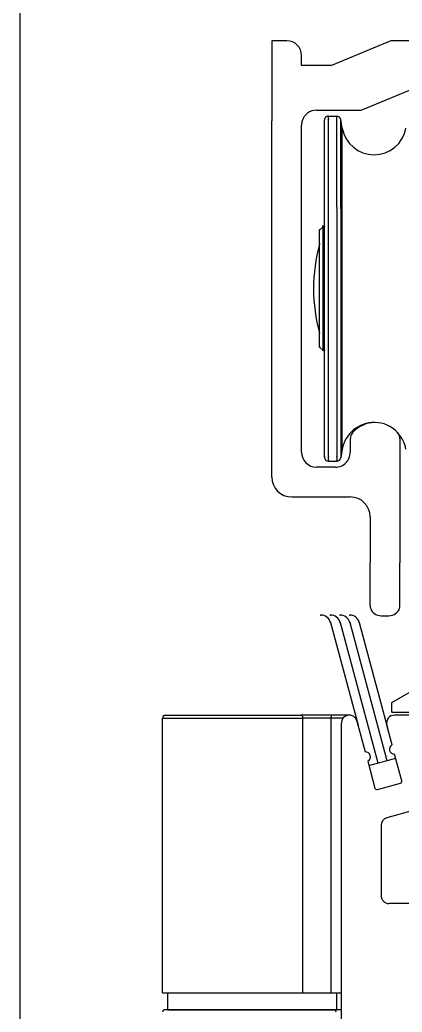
# Model space of a CAD drawing. Header units: millimetres. Extents: x 54215 to 67697, y 23496 to 56611.
# Drawn here: x 59074.1 to 59077.95, y 28720.01 to 28730 of the extents above; entities that cross this region are included whole.
import ezdxf

# ---------------------------------------------------------------- set-up
doc = ezdxf.new("R2010")
doc.units = ezdxf.units.MM
for name, pattern in [('DASHED', [19.05, 12.7, -6.35]), ('HIDDEN', [0.375, 0.25, -0.125]), ('MCLT_DSH1', [0.075, 0.04, -0.035])]:
    doc.linetypes.add(name, pattern=pattern)
doc.layers.add('- 0.25', color=43, linetype='Continuous', lineweight=25)
doc.layers.add('LEGNO', color=3, linetype='Continuous')
doc.layers.add('Object', color=7, linetype='Continuous')

# ---------------------------------------------------------------- blocks, each defined once
blk = doc.blocks.new('Stopper')
blk.add_line((-0.3706, 0), (0.3706, 0))
at = {"layer": 'Object', "color": 7, "linetype": 'Continuous'}
for p, q in [((0.6299, 0.7086), (0.9882, 0.7086)), ((0.5945, 0.6864), (0.5945, 0.1575)), ((1.0079, 0.059), (1.0079, 0.689)), ((-0.292, 0.1575), (0.1059, 0.4691)), ((0.2728, 0.2913), (0.5249, 0.2913)), ((0.2728, 0.2913), (0.2728, 0.1575)), ((0.315, 0.2913), (0.315, 0.1575)), ((-0.5079, 0.0787), (-0.3715, 0.1575)), ((-0.3715, 0.1575), (0.5945, 0.1575)), ((0.561, 0.0394), (0.5631, 0.1575)), ((-0.3504, 0.0161), (-0.3504, 0.1386)), ((-0.5079, 0.0394), (-0.5079, 0.0787)), ((-0.5079, 0.0394), (-0.374, 0.0394)), ((-0.3706, 0), (-0.374, 0.0394)), ((0.3706, 0), (0.374, 0.0394)), ((0.374, 0.0394), (0.9882, 0.0394))]:
    blk.add_line(p, q, dxfattribs=at)
at = {"layer": 'Object', "color": 7, "linetype": 'HIDDEN', "ltscale": 0.5}
for p, q in [((0.64, 0.1575), (0.6496, 0.7086)), ((0.7796, 0.2559), (0.7717, 0.7086)), ((0.8224, 0.2348), (0.8307, 0.7086)), ((0.9488, 0.7086), (0.9488, 0.1575)), ((0.2728, 0.2913), (-0.1216, 0.2913)), ((0.315, 0.1575), (0.315, -0.748)), ((0.5945, 0.1575), (0.7437, 0.1575)), ((0.9173, 0.0394), (0.9173, 0.1575)), ((0.9173, 0.1575), (0.9488, 0.1575)), ((0.9291, 0.0939), (0.9291, 0.1575)), ((-0.315, 0.1019), (-0.315, -0.748)), ((0.9291, 0.0939), (0.9606, 0.0394)), ((0.315, -0.748), (-0.315, -0.748))]:
    blk.add_line(p, q, dxfattribs=at)
at = {"layer": 'Object', "color": 7, "linetype": 'DASHED'}
blk.add_line((0.7796, 0.2559), (0.8228, 0.2559), dxfattribs=at)
at = {"layer": 'Object', "color": 7, "linetype": 'Continuous'}
for centre, radius, start, end in [((0.6299, 0.6693), 0.0394, 90, 154.1853), ((0.9882, 0.689), 0.0197, 0, 90), ((0.2756, 0.252), 0.2756, 13.3422, 128), ((0.5246, 0.311), 0.0197, 270, 13.3422), ((0.9882, 0.059), 0.0197, 270, 0)]:
    blk.add_arc(centre, radius, start, end, dxfattribs=at)
at = {"layer": 'Object', "color": 7, "linetype": 'HIDDEN', "ltscale": 0.5}
for centre, radius, start, end in [((0.8694, 0.6693), 0.0394, 90, 179), ((0.9101, 0.6693), 0.0394, 1, 90), ((0.7437, 0.2362), 0.0787, 270, 359)]:
    blk.add_arc(centre, radius, start, end, dxfattribs=at)
at = {"layer": 'Object', "color": 7, "linetype": 'MCLT_DSH1'}
blk.add_arc((-0.2362, 0.1019), 0.0787, 135.105, 180, dxfattribs=at)

msp = doc.modelspace()

# ---------------------------------------------------------------- linework, layer by layer
at = {"layer": '- 0.25'}
for p in [(59074.104, 28733.2154), (59074.104, 28730.2154)]:
    msp.add_line(p, (59074.104, 28616.3788), dxfattribs=at)
at = {"layer": 'LEGNO'}
for p, q in [((59076.7891, 28729.7945), (59076.6392, 28729.7945)), ((59076.6392, 28729.7945), (59076.6392, 28728.9866)), ((59077.8381, 28729.7945), (59077.2387, 28729.5447)), ((59080.4357, 28729.7945), (59077.8381, 28729.7945)), ((59076.939, 28729.5447), (59076.939, 28729.6446)), ((59077.2387, 28729.5447), (59076.939, 28729.5447)), ((59077.5384, 28729.0951), (59078.1378, 28729.3449)), ((59077.0888, 28729.0951), (59077.5384, 28729.0951)), ((59076.6392, 28725.3986), (59076.6392, 28728.9866)), ((59076.939, 28725.6484), (59076.939, 28728.9453)), ((59077.1687, 28728.9866), (59077.1687, 28728.9952)), ((59077.1687, 28728.0993), (59077.1687, 28728.9866)), ((59077.2087, 28728.9866), (59077.2087, 28729.0352)), ((59077.2087, 28729.0352), (59077.2936, 28729.0352)), ((59077.2087, 28728.1181), (59077.2087, 28728.9866)), ((59077.2936, 28728.9866), (59077.2936, 28729.0352)), ((59077.2936, 28728.1181), (59077.2936, 28728.9866)), ((59077.3329, 28728.9865), (59077.3329, 28729.0022)), ((59077.3485, 28728.9139), (59077.3329, 28729.0021)), ((59077.3329, 28728.1025), (59077.3329, 28728.9866)), ((59077.3485, 28728.0608), (59077.3485, 28728.9139)), ((59077.1687, 28725.5984), (59077.1687, 28728.0993)), ((59077.2087, 28725.5584), (59077.2087, 28728.1181)), ((59077.2936, 28728.1181), (59077.2936, 28725.5584)), ((59077.3329, 28728.1025), (59077.3329, 28725.5915)), ((59077.3485, 28725.6798), (59077.3485, 28728.0608)), ((59077.1188, 28727.8859), (59077.1541, 28727.9212)), ((59077.1188, 28727.8859), (59077.1541, 28727.9212)), ((59077.1188, 28727.5752), (59077.1188, 28727.8859)), ((59077.1541, 28727.5918), (59077.1541, 28727.9212)), ((59077.1541, 28727.9212), (59077.1687, 28727.9212)), ((59077.1541, 28727.9212), (59077.1687, 28727.9212)), ((59077.1188, 28726.7077), (59077.1188, 28727.5752)), ((59077.1541, 28726.6724), (59077.1541, 28727.5918)), ((59077.1188, 28726.7077), (59077.1541, 28726.6724)), ((59077.1541, 28726.6724), (59077.1687, 28726.6724)), ((59077.4285, 28725.783), (59077.4285, 28725.6484)), ((59077.928, 28725.783), (59077.928, 28724.5347)), ((59077.3485, 28725.6798), (59077.3329, 28725.5915)), ((59077.3485, 28725.6798), (59077.3329, 28725.5915)), ((59077.2087, 28725.5584), (59077.2936, 28725.5584)), ((59077.2786, 28725.4985), (59077.0888, 28725.4985)), ((59076.839, 28725.1988), (59077.4285, 28725.1988)), ((59077.6283, 28724.999), (59077.6283, 28724.5347)), ((59077.6283, 28724.1062), (59077.6283, 28724.5347)), ((59077.928, 28724.1062), (59077.928, 28724.5347)), ((59077.2294, 28723.9353), (59077.5068, 28722.9001)), ((59077.326, 28723.9353), (59077.7054, 28722.5196)), ((59077.4226, 28723.9353), (59077.7955, 28722.5437)), ((59077.5193, 28723.9353), (59077.8077, 28722.8587)), ((59075.5403, 28722.9709), (59076.9522, 28722.9709)), ((59075.5403, 28720.2035), (59075.5403, 28722.9709)), ((59075.5702, 28723.0008), (59076.9351, 28723.0008)), ((59076.0126, 28723.0008), (59076.814, 28723.0008)), ((59076.814, 28723.0008), (59076.8662, 28723.0008)), ((59077.2371, 28723.0008), (59076.9351, 28723.0008)), ((59077.2371, 28722.9709), (59076.9522, 28722.9709)), ((59076.9522, 28720.2035), (59076.9522, 28722.9709)), ((59077.4346, 28723.0008), (59077.2371, 28723.0008)), ((59077.2371, 28723.0008), (59077.2371, 28722.9709)), ((59077.2371, 28720.2035), (59077.2371, 28722.9709)), ((59077.3561, 28722.9709), (59077.2371, 28722.9709)), ((59077.4351, 28722.9991), (59077.4346, 28723.0008)), ((59077.4957, 28722.9416), (59077.579, 28722.6308)), ((59078.0579, 28723.0008), (59077.8736, 28723.0008)), ((59077.3386, 28718.4851), (59077.3386, 28722.9209)), ((59077.8492, 28722.7032), (59077.7964, 28722.9002)), ((59077.6154, 28722.4947), (59077.8858, 28722.5671)), ((59077.9469, 28722.3385), (59077.8745, 28722.6087)), ((59077.6043, 28722.5363), (59077.6767, 28722.2661)), ((59077.7012, 28722.252), (59077.9328, 28722.314)), ((59078.0629, 28722.0387), (59077.7974, 28721.9676)), ((59077.7382, 28721.8904), (59077.7382, 28721.1825)), ((59078.0629, 28721.1026), (59077.8181, 28721.1026)), ((59075.5403, 28720.2035), (59076.9522, 28720.2035)), ((59075.5902, 28720.2035), (59075.5902, 28720.0336)), ((59076.9522, 28720.2035), (59077.2371, 28720.2035)), ((59077.2371, 28720.2035), (59077.3386, 28720.2035)), ((59077.2886, 28720.2035), (59077.2886, 28720.0336)), ((59077.2617, 28720.0336), (59075.5652, 28720.0336)), ((59075.5902, 28720.0336), (59077.1847, 28720.0336)), ((59077.1847, 28720.0336), (59077.2886, 28720.0336)), ((59077.3386, 28720.0336), (59077.2617, 28720.0336))]:
    msp.add_line(p, q, dxfattribs=at)
msp.add_lwpolyline([(59076.9522, 28722.9709), (59076.9519, 28722.9762), (59076.9511, 28722.9814), (59076.9498, 28722.9862), (59076.948, 28722.9906), (59076.9458, 28722.9943), (59076.9439, 28722.9966), (59076.9418, 28722.9984), (59076.9397, 28722.9998), (59076.9374, 28723.0006), (59076.9351, 28723.0008)], dxfattribs=at)
for centre, radius, start, end in [((59076.7891, 28729.6446), 0.1499, 0.00001, 89.99999), ((59077.0888, 28728.9453), 0.1499, 90, 164.00015), ((59077.0888, 28728.9453), 0.1499, 164.00015, 180.00001), ((59077.2087, 28728.9952), 0.04, 90, 180.00001), ((59077.2936, 28728.9952), 0.04, 10, 90), ((59077.6683, 28728.9703), 0.3247, 190, 350.00001), ((59078.7747, 28727.2968), 1.7159, 164.81072, 180.00001), ((59078.7747, 28727.2968), 1.7159, 180.00001, 195.18928), ((59077.6683, 28725.6234), 0.3247, 89.09747, 169.99999), ((59077.6783, 28725.6434), 0.3047, 42.97028, 137.02971), ((59077.5284, 28725.783), 0.0999, 137.02971, 180.00001), ((59077.8281, 28725.783), 0.0999, 0.00001, 42.97029), ((59077.6683, 28725.6234), 0.3247, 10, 41.84929), ((59077.0888, 28725.6484), 0.1499, 180.00001, 270), ((59077.2786, 28725.6484), 0.1499, 270, 0.00001), ((59077.2087, 28725.5984), 0.04, 180.00001, 270), ((59077.2936, 28725.5984), 0.04, 270, 350.00001), ((59076.839, 28725.3986), 0.1998, 180.00001, 270), ((59077.4285, 28724.999), 0.1998, 0, 90), ((59077.7282, 28724.1062), 0.0999, 180.00001, 255.52249), ((59077.8281, 28724.1062), 0.0999, 284.47752, 0.00001), ((59077.1328, 28723.9094), 0.1, 15.00192, 90), ((59077.2295, 28723.9094), 0.1, 15.0017, 90), ((59077.3261, 28723.9094), 0.1, 15.0017, 90), ((59077.4227, 28723.9094), 0.1, 14.99832, 90), ((59077.7782, 28724.2996), 0.2997, 255.52249, 284.47752), ((59075.5704, 28722.9707), 0.0302, 90.3175, 177.86914), ((59077.4185, 28722.9209), 0.0799, 15, 180.00001), ((59077.8736, 28722.9209), 0.0799, 90, 195), ((59077.8715, 28722.6586), 0.05, 116.53696, 273.46304), ((59077.582, 28722.581), 0.05, 296.53695, 93.46304), ((59077.696, 28722.2713), 0.02, 195, 285), ((59077.9276, 28722.3333), 0.02, 285, 15.00001), ((59077.8181, 28721.8904), 0.0799, 105, 180.00001), ((59077.8181, 28721.1825), 0.0799, 180.00001, 270), ((59075.5652, 28720.0086), 0.025, 91.8, 178.2)]:
    msp.add_arc(centre, radius, start, end, dxfattribs=at)
msp.add_ellipse((59077.2617, 28720.0086), major_axis=(0, 0.025), ratio=0.940683, start_param=-1.570796, end_param=0, dxfattribs=at)
for p in [(59077.2086, 28729.0003), (59077.1187, 28727.8909), (59077.154, 28727.9263), (59077.1687, 28727.9263), (59077.1187, 28727.7514), (59077.1187, 28726.8523), (59077.1187, 28726.7128), (59077.154, 28726.6774), (59077.1687, 28726.6774), (59077.3493, 28725.6897), (59077.1687, 28725.6034), (59077.2086, 28725.6034), (59077.2086, 28725.5635), (59077.2935, 28725.6034), (59077.2935, 28725.5635), (59077.3329, 28725.5965), (59077.1328, 28724.0094), (59077.2295, 28724.0094), (59077.3261, 28724.0094), (59077.4227, 28724.0094), (59077.2294, 28723.9353), (59077.2294, 28723.9353), (59077.326, 28723.9353), (59077.3261, 28723.9353), (59077.4226, 28723.9353), (59077.4227, 28723.9353), (59077.5193, 28723.9353), (59077.5193, 28723.9353)]:
    msp.add_point(p, dxfattribs=at)

# ---------------------------------------------------------------- block references
at = {"layer": 'LEGNO', "xscale": 2.539999999999962, "yscale": 2.539999999999962, "zscale": 2.539999999999962}
msp.add_blockref('Stopper', (59079.1369, 28722.9297), dxfattribs=at)

doc.saveas('drawing.dxf')
